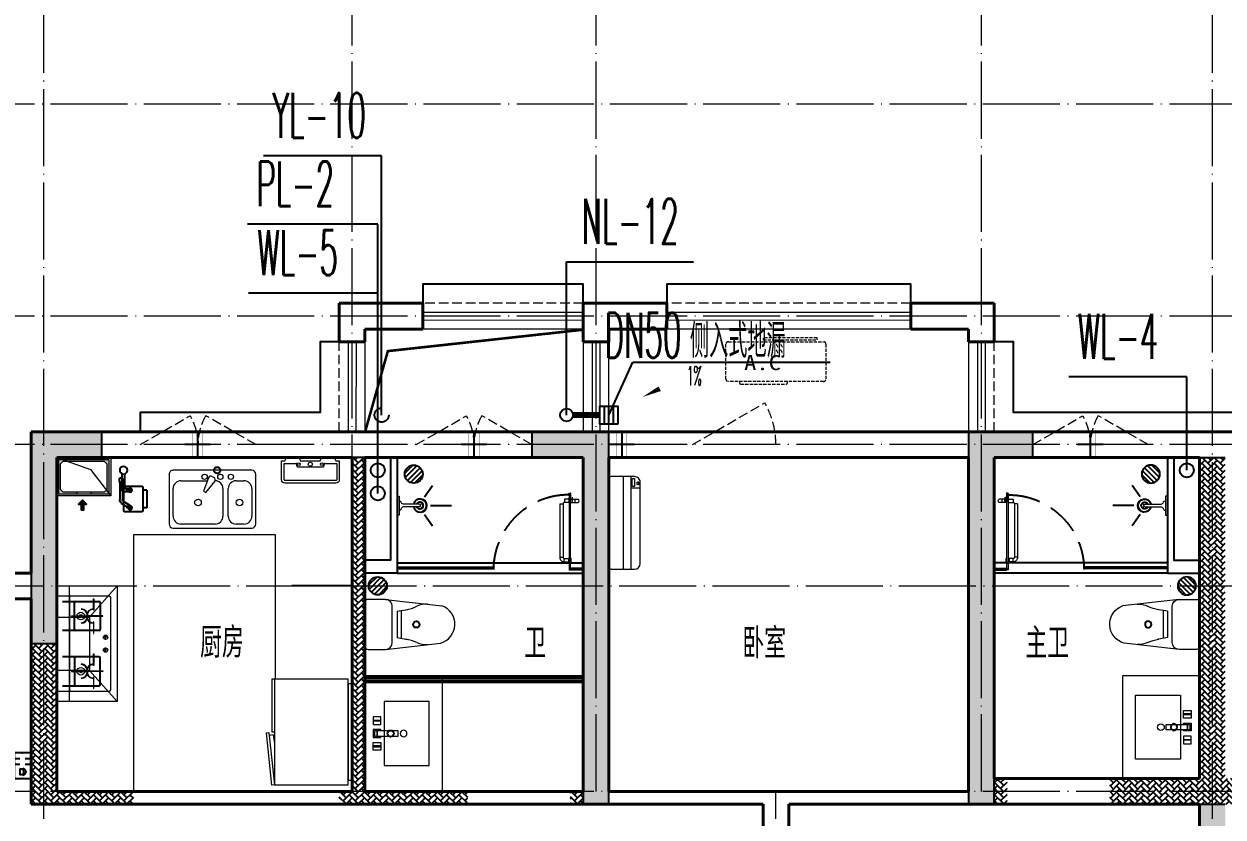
# Model space of a CAD drawing. Extents: x 27938 to 1042331, y -235042 to 1535213.
# Drawn here: x 697561 to 706899, y 525240 to 531415 of the extents above; entities that cross this region are included whole.
import ezdxf
from ezdxf.enums import TextEntityAlignment as Align

# ---------------------------------------------------------------- set-up
doc = ezdxf.new("R2010")
doc.units = 0
doc.header["$LTSCALE"] = 1000
doc.header["$MEASUREMENT"] = 0
doc.linetypes.add('DASH', pattern=[0.35, 0.25, -0.1])
doc.linetypes.add('DOTE', pattern=[2.42, 2, -0.2, 0.02, -0.2])
for name, color, linetype in [('$RECOVER_210609100354-13', 7, 'Continuous'), ('$RECOVER_210609100354-32', 7, 'Continuous'), ('3.5方案汇报，与郭总、侯月琴确定户型_t8$0$2020.03.04 -1安徽标准化洋房户型(UA）_t8_t8$0$看线', 154, 'Continuous'), ('AH-FURNITURE', 1, 'Continuous'), ('COLUMN', 9, 'Continuous'), ('CURTWALL', 4, 'Continuous'), ('DIM_凝结', 3, 'Continuous'), ('DIM_污水', 3, 'Continuous'), ('DIM_雨水', 3, 'Continuous'), ('DIM_餐饮排水', 3, 'Continuous'), ('EQUIP-安防', 3, 'Continuous'), ('EQUIP_地漏', 7, 'Continuous'), ('EQUIP_污水', 7, 'Continuous'), ('IP-bath&kitchen-JOHNSON', 4, 'Continuous'), ('P-bath&kitchen-JOHNSON', 4, 'Continuous'), ('PIPE-凝结', 150, 'N'), ('PUB_TEXT', 4, 'Continuous'), ('TWT_LEAD', 3, 'Continuous'), ('VPIPE-凝结', 150, 'Continuous'), ('VPIPE-污水', 2, 'W'), ('VPIPE-雨水', 4, 'DASH'), ('VPIPE-餐饮排水', 41, 'P'), ('保温', 6, 'Continuous'), ('建筑-排气道', 9, 'Continuous'), ('机电标识类', 1, 'Continuous'), ('看线', 251, 'Continuous')]:
    doc.layers.add(name, color=color, linetype=linetype)
for name, color, linetype, lineweight in [('DOTE', 19, 'DOTE', 9), ('LVTRY', 1, 'Continuous', 13), ('PUB_HATCH', 8, 'Continuous', 9), ('WALL', 9, 'Continuous', 40), ('WINDOW', 8, 'Continuous', 15), ('平面-排水沟', 86, 'Continuous', 15), ('平面-栏杆', 135, 'Continuous', 15), ('平面-看线', 45, 'Continuous', 15), ('平面-空调室内机', 176, 'Continuous', 9), ('平面-空调预留孔', 173, 'Continuous', 15), ('空调', 76, 'Continuous', 13), ('立面-洞口示意', 152, 'Continuous', 13)]:
    doc.layers.add(name, color=color, linetype=linetype, lineweight=lineweight)
doc.styles.add('_TCH_DIM', font='SIMPLEX.shx', dxfattribs={"width": 0.6, "oblique": 10, "bigfont": 'hztxt.shx'})
doc.styles.add('_TEL_DIM', font='SIMPLEX', dxfattribs={"width": 0.8, "height": 3.5, "bigfont": 'HZTXT'})
doc.styles.add('_TWT_SERIAL', font='simplex.shx', dxfattribs={"width": 0.6, "oblique": 10, "height": 3, "bigfont": 'aadri.shx'})
doc.styles.add('DIM_FONT', font='SIMPLEX.shx', dxfattribs={"width": 0.56})
doc.styles.get("Standard").update_dxf_attribs({"font": 'gbenor.shx', "bigfont": 'gbcbig.shx'})
doc.styles.add('黑体', font='simhei.ttf')
doc.linetypes.add('N', pattern='A,3,-0.2,["N",Standard,S=0.25,R=0,X=-0.1,Y=-0.115],-0.2', length=3.4)
doc.linetypes.add('P', pattern='A,3,-0.2,["P",Standard,S=0.25,R=0,X=-0.1,Y=-0.115],-0.2', length=3.4)
doc.linetypes.add('W', pattern='A,3,-0.2,["W",Standard,S=0.25,R=0,X=-0.1,Y=-0.115],-0.2', length=3.4)
pattern_1 = [(45, (0, 0), (0, 47.4157523), [100.584, -33.528]), (135, (23.708, 23.708), (3e-15, 47.4157523), [100.584, -33.528])]

# ---------------------------------------------------------------- blocks, each defined once
blk = doc.blocks.new('GFDGDGRDGRDG')
at = {"layer": 'DOTE', "linetype": 'DOTE', "ltscale": 0.3}
for p, q in [((590893.7, 360558.3), (590893.7, 376108.3)), ((593293.7, 368758.3), (593293.7, 376108.3)), ((595193.7, 368758.3), (595193.7, 376108.3)), ((598193.7, 368758.3), (598193.7, 376108.3)), ((599993.7, 360558.3), (599993.7, 376108.3)), ((626393.7, 374108.3), (573593.7, 374108.3)), ((626393.7, 372458.3), (573593.7, 372458.3)), ((626393.7, 371458.3), (573593.7, 371458.3)), ((573593.7, 370358.3), (626393.7, 370358.3)), ((626393.7, 368758.3), (573593.7, 368758.3)), ((596593.7, 360558.3), (596593.7, 368758.3))]:
    blk.add_line(p, q, dxfattribs=at)
blk = doc.blocks.new('HFHFHFHFTF')
at = {"layer": 'PUB_HATCH'}
for points in [[(552066.6, 373623.7), (552066.6, 373823.7), (551516.6, 373823.7), (551516.6, 372173.7), (551716.6, 372173.7), (551716.6, 373623.7)], [(556016.6, 373823.7), (555416.6, 373823.7), (555416.6, 373623.7), (555816.6, 373623.7), (555816.6, 370923.7), (556016.6, 370923.7)], [(559316.6, 373623.7), (559316.6, 373823.7), (558816.6, 373823.7), (558816.6, 370923.7), (559016.6, 370923.7), (559016.6, 373623.7)]]:
    blk.add_hatch(color=256, dxfattribs=at).paths.add_polyline_path(points)
at = {"layer": 'COLUMN', "color": 8}
for p, q in [((552066.6, 373823.7), (551516.6, 373823.7)), ((551516.6, 373823.7), (551516.6, 372173.7)), ((552066.6, 373623.7), (552066.6, 373823.7)), ((556016.6, 373823.7), (555416.6, 373823.7)), ((555416.6, 373823.7), (555416.6, 373623.7)), ((556016.6, 370923.7), (556016.6, 373823.7)), ((559316.6, 373823.7), (558816.6, 373823.7)), ((558816.6, 373823.7), (558816.6, 370923.7)), ((559316.6, 373623.7), (559316.6, 373823.7)), ((551716.6, 372173.7), (551716.6, 373623.7)), ((551716.6, 373623.7), (552066.6, 373623.7)), ((555416.6, 373623.7), (555816.6, 373623.7)), ((555816.6, 373623.7), (555816.6, 370923.7)), ((559016.6, 370923.7), (559016.6, 373623.7)), ((559016.6, 373623.7), (559316.6, 373623.7)), ((551516.6, 372173.7), (551716.6, 372173.7)), ((555816.6, 370923.7), (556016.6, 370923.7)), ((558816.6, 370923.7), (559016.6, 370923.7))]:
    blk.add_line(p, q, dxfattribs=at)
blk = doc.blocks.new('A$C001338C2')
at = {"color": 0}
for p, q in [((0, 249), (0, 22)), ((845, 304), (55, 304)), ((109, 215), (109, 304)), ((900, 22), (900, 249)), ((22, 0), (878, 0))]:
    blk.add_line(p, q, dxfattribs=at)
at = {"color": 0, "lineweight": 5}
for p, q in [((900, 215), (0, 215)), ((900, 143), (0, 143))]:
    blk.add_line(p, q, dxfattribs=at)
at = {"color": 0}
for points in [[(89, 226), (22, 226, -0.414214), (17, 232), (17, 243, -0.414214), (22, 249), (89, 249, -0.414214), (95, 243), (95, 232, -0.414214)], [(73, 275), (57, 275, -0.414214), (51, 281), (51, 283, -0.414214), (57, 289), (73, 289, -0.414214), (79, 283), (79, 281, -0.414214)]]:
    blk.add_lwpolyline(points, format="xyb", close=True, dxfattribs=at)
for centre, radius, start, end in [((55, 249), 55, 90, 180), ((845, 249), 55, 360, 90), ((22, 22), 22, 180, 270), ((878, 22), 22, 270, 360)]:
    blk.add_arc(centre, radius, start, end, dxfattribs=at)
blk = doc.blocks.new('dongkong')
at = {"color": 0}
blk.add_wipeout([(-603756, 210771), (-603756, 210570.8), (-603836, 210570.8), (-603836, 210771)], dxfattribs=at)
at = {"layer": '机电标识类', "color": 0, "linetype": 'DASH', "ltscale": 400}
for p, q in [((-603796, 210771), (-603796, 210570.8)), ((-603896, 210670.7), (-603696, 210670.7))]:
    blk.add_line(p, q, dxfattribs=at)
at = {"layer": '空调', "color": 0, "linetype": 'DASH', "const_width": 2}
blk.add_lwpolyline([(-603756, 210771), (-603756, 210570.8), (-603836, 210570.8), (-603836, 210771)], close=True, dxfattribs=at)
blk = doc.blocks.new('VDVDVDCZSCCS')
at = {"layer": '保温', "linetype": 'ByBlock', "ltscale": 10}
h = blk.add_hatch(dxfattribs=at)
h.set_pattern_fill('AR-HBONE', color=251, scale=55)
h.set_pattern_definition(pattern_1)
h.paths.add_polyline_path([(554116.6, 373623.7), (554116.5, 371023.7), (554016.5, 371023.7), (554016.6, 373623.7)])
h = blk.add_hatch(dxfattribs=at)
h.set_pattern_fill('AR-HBONE', color=251, scale=55)
h.set_pattern_definition(pattern_1)
h.paths.add_polyline_path([(551716.6, 372173.7), (551716.5, 370923.7), (551516.5, 370923.7), (551516.6, 372173.7)])
h = blk.add_hatch(dxfattribs=at)
h.set_pattern_fill('AR-HBONE', color=251, scale=55)
h.set_pattern_definition(pattern_1)
h.paths.add_polyline_path([(559016.5, 370923.7), (559016.5, 371123.7), (559116.5, 371123.7), (559116.5, 370923.7)])
h = blk.add_hatch(dxfattribs=at)
h.set_pattern_fill('AR-HBONE', color=251, scale=55)
h.set_pattern_definition(pattern_1)
h.paths.add_polyline_path([(551716.5, 370923.7), (551716.5, 371023.7), (552316.5, 371023.7), (552316.5, 370923.7)])
h = blk.add_hatch(dxfattribs=at)
h.set_pattern_fill('AR-HBONE', color=251, scale=55)
h.set_pattern_definition(pattern_1)
edge = h.paths.add_edge_path()
edge.add_line((553916.6, 370923.7), (553916.6, 371023.7))
edge.add_line((553917.7, 371023.7), (554916.5, 371023.7))
edge.add_line((554916.5, 371023.7), (554916.5, 370923.7))
edge.add_line((554916.5, 370923.7), (553916.6, 370923.7))
h = blk.add_hatch(dxfattribs=at)
h.set_pattern_fill('AR-HBONE', color=251, scale=55)
h.set_pattern_definition(pattern_1)
h.paths.add_polyline_path([(555716.5, 370923.7), (555716.5, 371023.7), (555816.5, 371023.7), (555816.5, 370923.7)])
at = {"layer": '保温', "color": 251, "linetype": 'ByBlock', "ltscale": 10}
blk.add_line((554116.6, 373623.7), (554016.6, 373623.7), dxfattribs=at)
blk = doc.blocks.new('A$C60D053AF')
at = {"layer": 'AH-FURNITURE', "color": 0}
for p, q in [((232.5, -90), (128.3, -90)), ((192.5, -71), (327.6, -71)), ((192.5, -91), (327.6, -91)), ((355.9, -82.7), (384.2, -129)), ((232.5, -110), (128.3, -110)), ((245, -129.5), (245, -122.5)), ((265, -129.5), (265, -122.5)), ((341.7, -96.9), (370, -143.2)), ((255, -281), (255, -251)), ((393, -281), (393, -251)), ((255, -281), (393, -281))]:
    blk.add_line(p, q, dxfattribs=at)
for points in [[(170, -68, 1), (170, -94), (192.5, -94), (192.5, -68)], [(268, -122.5), (268, -107, 0.414214), (248, -87), (232.5, -87), (232.5, -113), (242, -113), (242, -122.5)], [(234, -251), (414, -251, 0.414214), (424, -241), (424, -111, 0.414214), (414, -101), (234, -101, 0.414214), (224, -111), (224, -241, 0.414214)], [(242, -152, 1), (268, -152), (268, -129.5), (242, -129.5)], [(383.8, -161.2, 1), (402.2, -142.8), (386.3, -126.9), (367.9, -145.3)]]:
    blk.add_lwpolyline(points, format="xyb", close=True, dxfattribs=at)
for centre, radius in [((100, -100), 30), ((255, -152), 15), ((255, -152), 10), ((393, -152), 15), ((393, -152), 10)]:
    blk.add_circle(centre, radius, dxfattribs=at)
for radius in [40, 20]:
    blk.add_arc((327.6, -111), radius, 45, 90, dxfattribs=at)
blk = doc.blocks.new('*U40')
h = blk.add_hatch(color=0)
h.set_gradient(color1=(0, 0, 255), rotation=180, tint=1)
h.paths.add_polyline_path([(0, 0), (-6.35, -6.35), (-6.35, -2.159), (-15, -2.159), (-15, 2.159), (-6.35, 2.159), (-6.35, 6.35)])
at = {"color": 0, "linetype": 'Continuous'}
blk.add_lwpolyline([(0, 0), (-6.35, -6.35), (-6.35, -2.159), (-15, -2.159), (-15, 2.159), (-6.35, 2.159), (-6.35, 6.35)], close=True, dxfattribs=at)
blk = doc.blocks.new('sgrsefv')
at = {"layer": 'PUB_HATCH'}
blk.add_hatch(color=0, dxfattribs=at).paths.add_polyline_path([(1112933.3, 840916.3), (1112933.3, 840646.3), (1113073.3, 840646.3), (1113073.3, 840661.3), (1112968.3, 840661.3), (1112948.3, 840681.3), (1112948.3, 840881.3), (1112968.3, 840901.3), (1113288.3, 840901.3), (1113308.3, 840881.3), (1113308.3, 840681.3), (1113288.3, 840661.3), (1113183.3, 840661.3), (1113183.3, 840646.3), (1113323.3, 840646.3), (1113323.3, 840916.3)])
at = {"layer": 'LVTRY', "color": 0}
for p, q in [((1113073.3, 840661.3), (1113073.3, 840646.3)), ((1113183.3, 840661.3), (1113183.3, 840646.3))]:
    blk.add_line(p, q, dxfattribs=at)
for points in [[(1112918.3, 840931.3), (1113338.3, 840931.3), (1113338.3, 840631.3), (1112918.3, 840631.3)], [(1112933.3, 840916.3), (1113323.3, 840916.3), (1113323.3, 840646.3), (1112933.3, 840646.3)], [(1113288.3, 840661.3), (1112968.3, 840661.3), (1112948.3, 840681.3), (1112948.3, 840881.3), (1112968.3, 840901.3), (1113288.3, 840901.3), (1113308.3, 840881.3), (1113308.3, 840681.3), (1113288.3, 840661.3)]]:
    blk.add_lwpolyline(points, close=True, dxfattribs=at)
at = {"layer": '立面-洞口示意', "color": 0}
blk.add_lwpolyline([(1112918.3, 840931.3), (1113181.8, 840837.4), (1113338.3, 840631.3)], dxfattribs=at)
at = {"layer": '建筑-排气道', "color": 8, "xscale": -5, "yscale": 5, "zscale": 5, "rotation": 270}
blk.add_blockref('*U40', (1113118.4, 840599), dxfattribs=at)
blk = doc.blocks.new('rtyg7uyhg')
at = {"layer": 'LVTRY', "color": 0}
for p, q in [((194234.6, 45488.8), (193621, 45488.8)), ((193590.3, 45458.1), (193590.3, 45069.5)), ((193682.3, 45407), (193887.8, 45407)), ((193896.4, 45429.9), (193857.6, 45326.3)), ((193875.3, 45316), (193945.6, 45401.5)), ((193925.8, 45440.4), (193940.1, 45432.2)), ((194111.9, 45407), (194173.3, 45407)), ((194265.3, 45069.5), (194265.3, 45458.1)), ((193621, 45130.8), (193621, 45345.6)), ((193857.6, 45326.3), (193875.3, 45316)), ((194009.6, 45345.6), (194009.6, 45130.8)), ((194050.5, 45130.8), (194050.5, 45345.6)), ((194234.6, 45345.6), (194234.6, 45130.8)), ((193621, 45038.8), (194234.6, 45038.8)), ((193948.3, 45069.5), (193682.3, 45069.5)), ((194173.3, 45069.5), (194111.9, 45069.5))]:
    blk.add_line(p, q, dxfattribs=at)
for centre, radius in [((193866.4, 45437.7), 20.5), ((193989.2, 45437.7), 20.5), ((194071, 45437.7), 20.5), ((193815.3, 45238.2), 25.6), ((194137.5, 45238.2), 25.6)]:
    blk.add_circle(centre, radius, dxfattribs=at)
for centre, radius, start, end in [((193621, 45458.1), 30.7, 89.99999, 179.99999), ((194234.6, 45458.1), 30.7, 359.99999, 89.99999), ((193682.3, 45345.6), 61.4, 89.99999, 179.99999), ((193915.6, 45422.7), 20.5, 59.99999, 159.46231), ((193929.8, 45414.5), 20.5, 320.53767, 59.99999), ((193948.3, 45345.6), 61.4, 359.99999, 89.99999), ((194111.9, 45345.6), 61.4, 89.99999, 179.99999), ((194173.3, 45345.6), 61.4, 359.99999, 89.99999), ((193682.3, 45130.8), 61.4, 179.99999, 269.99999), ((193948.3, 45130.8), 61.4, 269.99999, 359.99999), ((194111.9, 45130.8), 61.4, 179.99999, 269.99999), ((194173.3, 45130.8), 61.4, 269.99999, 359.99999), ((193621, 45069.5), 30.7, 179.99999, 269.99999), ((194234.6, 45069.5), 30.7, 269.99999, 359.99999)]:
    blk.add_arc(centre, radius, start, end, dxfattribs=at)
at = {"layer": 'LVTRY', "color": 0, "style": 'DIM_FONT', "width": 0.8, "flags": 9}
for tag in ['YSIZE', 'XSIZE']:
    blk.add_attdef(tag, (193927.8, 45487.8), '', height=0.5, rotation=89.99999, dxfattribs=at)
blk = doc.blocks.new('A-Kitchen-7')
at = {"layer": 'LVTRY', "color": 0}
for p, q in [((-519, 780), (-7, 834)), ((-7, 834), (-4, 811)), ((-515, 756), (-519, 780)), ((-4, 811), (-515, 756)), ((515, 756), (-515, 756)), ((-515, 756), (-515, 40)), ((-486, 761), (-485, 756)), ((-29, 767), (-112, 756)), ((-29, 767), (-35, 806)), ((515, 780), (0, 780)), ((0, 756), (0, 780)), ((515, 756), (515, 780)), ((515, 40), (515, 756)), ((-515, 40), (515, 40))]:
    blk.add_line(p, q, dxfattribs=at)
blk.add_lwpolyline([(-469, 40), (-469, 0), (469, 0), (469, 40)], close=True, dxfattribs=at)
blk = doc.blocks.new('FRSDFDGDGDRGDR')
at = {"layer": '平面-空调预留孔', "color": 0}
for p, q in [((699612.3, 775044), (699612.3, 775441.2)), ((699618.9, 775447.8), (699746.3, 775447.8)), ((699746.3, 775447.8), (699746.3, 775355.4)), ((699719.9, 775342.2), (699719.9, 775143)), ((699726.5, 775348.8), (699739.7, 775348.8)), ((699726.5, 775136.4), (699739.7, 775136.4)), ((699746.3, 775129.8), (699746.3, 775037.4)), ((699746.3, 775037.4), (699618.9, 775037.4))]:
    blk.add_line(p, q, dxfattribs=at)
blk.add_lwpolyline([(699766.1, 775166.7), (699792.5, 775153.5), (699792.5, 775057.2), (699766.1, 775044), (699766.1, 775017.6), (699618.9, 775017.6, -0.414214), (699592.5, 775044), (699592.5, 775441.2, -0.414214), (699618.9, 775467.6), (699766.1, 775467.6), (699766.1, 775441.2), (699792.5, 775428), (699792.5, 775331.6), (699766.1, 775318.4)], format="xyb", close=True, dxfattribs=at)
for centre, radius in [((699739.7, 775331.6), 10.6), ((699739.7, 775243.2), 15.8), ((699739.7, 775153.5), 10.6)]:
    blk.add_circle(centre, radius, dxfattribs=at)
for centre, start, end in [((699618.9, 775441.2), 90, 180), ((699726.5, 775342.2), 90, 180), ((699739.7, 775355.4), 270, 360), ((699726.5, 775143), 180, 270), ((699739.7, 775129.8), 0, 90), ((699618.9, 775044), 180, 270)]:
    blk.add_arc(centre, 6.6, start, end, dxfattribs=at)
blk = doc.blocks.new('vcxvcdfvdxv')
at = {"layer": 'LVTRY', "color": 0}
for p, q in [((582293.7, 370358.3), (582763.9, 370358.3)), ((582393.7, 369458.3), (582393.7, 370358.3)), ((582547.9, 370115.4), (582763.9, 370358.3)), ((582763.9, 370358.3), (582763.9, 369458.3)), ((582703.7, 370278.3), (582303.7, 370278.3)), ((582338.7, 370238.3), (582623.7, 370238.3)), ((582338.7, 370233.3), (582623.7, 370233.3)), ((582393.7, 370268.3), (582393.7, 369548.3)), ((582428.7, 370018.3), (582428.7, 370228.3)), ((582433.7, 370018.3), (582433.7, 370228.3)), ((582578.9, 370168.3), (582578.9, 370258.3)), ((582578.9, 370258.3), (582583.4, 370258.3)), ((582583.4, 370258.3), (582583.4, 370168.3)), ((582628.7, 370228.3), (582628.7, 370018.3)), ((582633.7, 370228.3), (582633.7, 370018.3)), ((582713.7, 369548.3), (582713.7, 370268.3)), ((582583.4, 370168.3), (582578.9, 370168.3)), ((582293.7, 370115.4), (582547.9, 370115.4)), ((582393.7, 369700.3), (582393.7, 370115.4)), ((582408.7, 370125.6), (582536.2, 370125.6)), ((582408.7, 370121.1), (582408.7, 370125.6)), ((582536.2, 370121.1), (582408.7, 370121.1)), ((582653.7, 370125.6), (582526.2, 370125.6)), ((582526.2, 370125.6), (582526.2, 370121.1)), ((582526.2, 370121.1), (582653.7, 370121.1)), ((582536.2, 370125.6), (582536.2, 370121.1)), ((582547.9, 370115.4), (582547.9, 369700.3)), ((582583.4, 370078.3), (582578.9, 370078.3)), ((582578.9, 370078.3), (582578.9, 369988.3)), ((582583.4, 369988.3), (582583.4, 370078.3)), ((582653.7, 370121.1), (582653.7, 370125.6)), ((582623.7, 370013.3), (582338.7, 370013.3)), ((582623.7, 370008.3), (582338.7, 370008.3)), ((582578.9, 369988.3), (582583.4, 369988.3)), ((582693.1, 369958.3), (582654.3, 369958.3)), ((582673.7, 369938.9), (582673.7, 369977.7)), ((582693.1, 369858.3), (582654.3, 369858.3)), ((582673.7, 369838.9), (582673.7, 369877.7)), ((582623.7, 369808.3), (582338.7, 369808.3)), ((582623.7, 369803.3), (582338.7, 369803.3)), ((582428.7, 369798.3), (582428.7, 369588.3)), ((582433.7, 369798.3), (582433.7, 369588.3)), ((582578.9, 369738.3), (582578.9, 369828.3)), ((582578.9, 369828.3), (582583.4, 369828.3)), ((582583.4, 369828.3), (582583.4, 369738.3)), ((582628.7, 369588.3), (582628.7, 369798.3)), ((582633.7, 369588.3), (582633.7, 369798.3)), ((582547.9, 369700.3), (582293.7, 369700.3)), ((582536.2, 369695.6), (582408.7, 369695.6)), ((582408.7, 369695.6), (582408.7, 369691.1)), ((582408.7, 369691.1), (582536.2, 369691.1)), ((582526.2, 369691.1), (582526.2, 369695.6)), ((582526.2, 369695.6), (582653.7, 369695.6)), ((582653.7, 369691.1), (582526.2, 369691.1)), ((582536.2, 369691.1), (582536.2, 369695.6)), ((582763.9, 369458.3), (582547.9, 369700.3)), ((582583.4, 369738.3), (582578.9, 369738.3)), ((582653.7, 369695.6), (582653.7, 369691.1)), ((582338.7, 369583.3), (582623.7, 369583.3)), ((582338.7, 369578.3), (582623.7, 369578.3)), ((582583.4, 369648.3), (582578.9, 369648.3)), ((582578.9, 369648.3), (582578.9, 369558.3)), ((582583.4, 369558.3), (582583.4, 369648.3)), ((582303.7, 369538.3), (582703.7, 369538.3)), ((582578.9, 369558.3), (582583.4, 369558.3)), ((582763.9, 369458.3), (582293.7, 369458.3))]:
    blk.add_line(p, q, dxfattribs=at)
blk.add_lwpolyline([(582893.7, 368758.3), (582893.7, 370758.3), (583993.7, 370758.3), (583993.7, 369632.3)], dxfattribs=at)
for centre, radius in [((582481.2, 370123.3), 29.7), ((582481.2, 370123.3), 11.7), ((582673.7, 369958.3), 17), ((582673.7, 369858.3), 17), ((582481.2, 369693.3), 29.7), ((582481.2, 369693.3), 11.7)]:
    blk.add_circle(centre, radius, dxfattribs=at)
for centre, radius, start, end in [((582403.7, 370268.3), 10, 90, 180), ((582438.7, 370228.3), 10, 90, 180), ((582438.7, 370228.3), 5, 90, 180), ((582623.7, 370228.3), 10, 0, 90), ((582623.7, 370228.3), 5, 0, 90), ((582703.7, 370268.3), 10, 0, 90), ((582481.2, 370123.3), 56.7, 2.27424, 87.72576), ((582481.2, 370123.3), 52.2, 2.47041, 87.52959), ((582581.2, 370123.3), 56.7, 92.27424, 177.72576), ((582581.2, 370123.3), 52.2, 92.47041, 177.52959), ((582481.2, 370123.3), 56.7, 272.27424, 357.72576), ((582481.2, 370123.3), 52.2, 272.47041, 357.52959), ((582581.2, 370123.3), 56.7, 182.27424, 267.72576), ((582581.2, 370123.3), 52.2, 182.47041, 267.52959), ((582438.7, 370018.3), 10, 180, 270), ((582438.7, 370018.3), 5, 180, 270), ((582623.7, 370018.3), 5, 270, 0), ((582623.7, 370018.3), 10, 270, 0), ((582438.7, 369798.3), 10, 90, 180), ((582438.7, 369798.3), 5, 90, 180), ((582623.7, 369798.3), 10, 0, 90), ((582623.7, 369798.3), 5, 0, 90), ((582481.2, 369693.3), 56.7, 2.27424, 87.72576), ((582481.2, 369693.3), 52.2, 2.47041, 87.52959), ((582481.2, 369693.3), 56.7, 272.27424, 357.72576), ((582481.2, 369693.3), 52.2, 272.47041, 357.52959), ((582581.2, 369693.3), 56.7, 92.27424, 177.72576), ((582581.2, 369693.3), 56.7, 182.27424, 267.72576), ((582581.2, 369693.3), 52.2, 92.47041, 177.52959), ((582581.2, 369693.3), 52.2, 182.47041, 267.52959), ((582438.7, 369588.3), 10, 180, 270), ((582438.7, 369588.3), 5, 180, 270), ((582623.7, 369588.3), 5, 270, 0), ((582623.7, 369588.3), 10, 270, 0), ((582403.7, 369548.3), 10, 180, 270), ((582703.7, 369548.3), 10, 270, 0)]:
    blk.add_arc(centre, radius, start, end, dxfattribs=at)
at = {"color": 8}
for name, p in [('sgrsefv', (-530624.6, -469573)), ('rtyg7uyhg', (389578.4, 325769.5))]:
    blk.add_blockref(name, p, dxfattribs=at)
at = {"color": 8, "rotation": 90}
blk.add_blockref('FRSDFDGDGDRGDR', (1359511.2, -328434.2), dxfattribs=at)
at = {"color": 8, "xscale": -1, "rotation": 90}
blk.add_blockref('A$C60D053AF', (582713.7, 371358.3), dxfattribs=at)
at = {"layer": 'LVTRY', "color": 8, "extrusion": (0, 0, -1), "xscale": -0.7999999999883585, "yscale": 0.7999999999883585, "zscale": -0.7999999999883585, "rotation": 270}
blk.add_blockref('A-Kitchen-7', (-584593.7, 369220.3), dxfattribs=at)
blk = doc.blocks.new('A$C04040EB5')
at = {"layer": '保温', "linetype": 'ByBlock', "ltscale": 10}
h = blk.add_hatch(dxfattribs=at)
h.set_pattern_fill('AR-HBONE', color=251, scale=55)
h.set_pattern_definition([(45, (-445516.58, -596848.81), (0, 47.4157523), [100.584, -33.528]), (135, (-445492.87, -596825.102), (3e-15, 47.4157523), [100.584, -33.528])])
edge = h.paths.add_edge_path()
edge.add_line((200, 5000), (200, 7500))
edge.add_line((200, 7500), (0, 7500))
edge.add_line((0, 7500), (0, 5000))
edge.add_line((0, 5000), (200, 5000))
h = blk.add_hatch(dxfattribs=at)
h.set_pattern_fill('AR-HBONE', color=251, scale=55)
h.set_pattern_definition([(45, (-445516.58, -596848.81), (0, 47.4157523), [100.584, -33.528]), (135, (-445492.87, -596825.102), (3e-15, 47.4157523), [100.584, -33.528])])
edge = h.paths.add_edge_path()
edge.add_line((900, 4800), (900, 5000))
edge.add_line((900, 5000), (-700, 5000))
edge.add_line((-700, 5000), (-700, 4800))
edge.add_line((-700, 4800), (900, 4800))
at = {"layer": '保温', "linetype": 'Continuous', "ltscale": 10}
h = blk.add_hatch(dxfattribs=at)
h.set_pattern_fill('HEX', color=251, scale=10, angle=90, style=0)
h.set_pattern_definition([(90, (-503782.47, -516048.461), (-16.49778, 1e-15), [9.525, -19.05]), (210, (-503782.47, -516048.461), (8.24889, -14.2874966), [9.525, -19.05]), (150, (-503782.47, -516038.936), (-8.24889, -14.2874966), [9.525, -19.05])])
edge = h.paths.add_edge_path()
edge.add_line((200, 4800), (0, 4800))
edge.add_line((0, 4800), (0.1, 0))
edge.add_line((0.1, 0), (200.1, 0))
edge.add_line((200.1, 0), (200, 4800))
at = {"layer": '保温', "color": 251, "linetype": 'ByBlock', "ltscale": 10}
for p, q in [((0, 7500), (200, 7500)), ((0, 4800), (200, 4800)), ((0, 0), (200, 0))]:
    blk.add_line(p, q, dxfattribs=at)
blk = doc.blocks.new('$equip$00002628')
at = {"color": 0, "linetype": 'Continuous'}
for p, q in [((-0.625, 0.415), (0.625, 0.415)), ((-0.625, -0.415), (-0.625, 0.415)), ((-0.472, 0.01), (-0.409, 0.01)), ((-0.446, -0.138), (-0.395, 0.058)), ((-0.395, 0.058), (-0.395, 0.058)), ((-0.395, 0.058), (-0.206, 0.058)), ((-0.206, 0.058), (-0.155, -0.138)), ((-0.191, 0.01), (-0.129, 0.01)), ((0.071, 0.129), (0.071, 0.415)), ((0.35, 0.129), (0.35, 0.415)), ((0.625, 0.415), (0.625, -0.415)), ((0.625, -0.415), (-0.625, -0.415)), ((-0.155, -0.138), (-0.446, -0.138)), ((0.071, -0.415), (0.071, -0.129)), ((0.35, -0.415), (0.35, -0.129))]:
    blk.add_line(p, q, dxfattribs=at)
at = {"color": 0, "const_width": 0.05}
blk.add_lwpolyline([(-0.625, 0.415), (0.625, 0.415), (0.625, -0.415), (-0.625, -0.415), (-0.625, 0.415), (0.625, 0.415)], dxfattribs=at)
at = {"color": 0, "linetype": 'Continuous'}
blk.add_arc((-0.3, -0.011), 0.173, 6.98974, 173.01026, dxfattribs=at)
at = {"color": 0}
for p in [(-0.625, 0), (0, 0.415), (0, -0.415), (0.625, 0)]:
    blk.add_point(p, dxfattribs=at)
at = {"color": 0, "style": '_TEL_DIM', "flags": 1}
blk.add_attdef('A', text='', height=0.000025, dxfattribs=at).set_placement((0, 0), align=Align.MIDDLE_CENTER)
blk = doc.blocks.new('HGFHGGGDFGRD')
at = {"layer": 'EQUIP-安防', "color": 8, "xscale": -160, "yscale": 160, "zscale": 160, "rotation": 270}
blk.add_blockref('$equip$00002628', (697550.2, 371223.7), dxfattribs=at)
blk = doc.blocks.new('gsergvr')
at = {"layer": '平面-空调预留孔', "color": 0, "linetype": 'DASH', "ltscale": 0.1}
for p, q in [((34075.4, 17176.2), (34075.4, 17166.2)), ((34085.4, 17156.2), (34438.2, 17156.2)), ((34448.2, 17166.2), (34448.2, 17176.2))]:
    blk.add_line(p, q, dxfattribs=at)
blk.add_lwpolyline([(34728.6, 17176.2), (33988.6, 17176.2, -0.414214), (33968.6, 17196.2), (33968.6, 17466.2, -0.414214), (33988.6, 17486.2), (34728.6, 17486.2, -0.414214), (34748.6, 17466.2), (34748.6, 17196.2, -0.414214)], format="xyb", close=True, dxfattribs=at)
blk.add_lwpolyline([(34679.3, 17515.3), (34259.5, 17515.3), (34259.5, 17500.2), (34679.3, 17500.2)], close=True, dxfattribs=at)
for centre, start, end in [((34085.4, 17166.2), 180, 270), ((34438.2, 17166.2), 270, 0)]:
    blk.add_arc(centre, 10, start, end, dxfattribs=at)
at = {"layer": '平面-空调预留孔', "color": 0, "linetype": 'DASH', "ltscale": 0.1, "style": '黑体', "width": 1.2}
blk.add_text('A.C', height=117.05, dxfattribs=at).set_placement((34110.9, 17264.8))
blk = doc.blocks.new('rtyryrtyeeretee')
at = {"layer": '平面-空调预留孔', "color": 8}
blk.add_blockref('gsergvr', (635673.5, 326705.8), dxfattribs=at)
blk = doc.blocks.new('rrrrrrrrrrrra')
at = {"color": 0}
for p, q in [((252.6, 483.7), (-87.4, 483.7)), ((-112.4, 458.7), (-112.4, 324.3)), ((277.6, 324.3), (277.6, 458.7)), ((-112.4, 324.3), (-63.7, -103.4)), ((277.6, 324.3), (227.5, -115.6)), ((-59.1, 271.1), (224.3, 271.1)), ((-20.6, 232.4), (-34.2, 153.6)), ((191.3, 200.5), (-26.1, 200.5)), ((185.8, 232.4), (-20.6, 232.4)), ((185.8, 232.4), (199.4, 153.6))]:
    blk.add_line(p, q, dxfattribs=at)
for centre, radius, start, end in [((-87.4, 458.7), 25, 90, 180), ((252.6, 458.7), 25, 0, 90), ((-59.1, 324.3), 53.3, 180, 270), ((224.3, 324.3), 53.3, 270, 0), ((-322.6, 209.8), 293.8, 333.53685, 351.48282), ((487.8, 209.8), 293.8, 188.51718, 206.46315), ((149, -3.2), 224.1, 158.52022, 180), ((16.2, -3.2), 224.1, 0, 21.47978), ((83.8, -63.6), 152.8, 195.07732, 340.11812)]:
    blk.add_arc(centre, radius, start, end, dxfattribs=at)
blk = doc.blocks.new('A$C1E0F638F')
at = {"color": 0}
for points in [[(499.7, 435.1), (499.7, 85.1), (0, 85.1), (0, 435.1)], [(269.9, 30), (229.9, 30), (229.9, 195), (269.9, 195)], [(119.9, 0), (179.9, 0), (179.9, 60), (119.9, 60)], [(146.9, 55), (152.9, 55), (152.9, 5), (146.9, 5)], [(229.9, 30), (269.9, 30), (269.9, 10), (229.9, 10)], [(379.9, 0), (319.9, 0), (319.9, 60), (379.9, 60)], [(352.9, 55), (346.9, 55), (346.9, 5), (352.9, 5)]]:
    blk.add_lwpolyline(points, close=True, dxfattribs=at)
blk.add_lwpolyline([(269.9, 60), (279.9, 60), (279.9, 0), (219.9, 0), (219.9, 60), (229.9, 60)], dxfattribs=at)
blk.add_circle((249.9, 236.3), 26, dxfattribs=at)
blk = doc.blocks.new('135')
blk.add_hatch(color=0).paths.add_polyline_path([(4.8, 1.8), (3.6, -1), (-4.7, 2.5), (-3.5, 5.3)])
at = {"color": 0}
for p, q in [((-6.3, 2.6), (5.4, -2.3)), ((-5.7, 2.9), (-5.2, 2.7)), ((-5.6, 18.9), (-3.4, 19.4)), ((-3.4, 19.4), (-5.5, 19.4)), ((5.2, 10.9), (-5.3, 10.9)), ((5.2, 9.7), (-5.2, 9.7)), ((-5.2, 2.7), (-3.8, 5.9)), ((-5, 10.9), (-5, 30.5)), ((-3.8, 5.9), (5.4, 2.1)), ((0, 0), (0, 39.1)), ((5.6, 18.9), (3.4, 19.3)), ((3.4, 19.3), (5.6, 19.3)), ((4.1, -1.2), (5.4, 2.1)), ((5, 10.9), (5, 32.3)), ((4.1, -1.2), (5.7, -1.8))]:
    blk.add_line(p, q, dxfattribs=at)
for centre, radius, start, end in [((6.2, 15.8), 13.5, 151.01474, 204.84033), ((13.5, 4.2), 20.5, 163.09243, 182.0012), ((-6, 3.6), 1, 184.22753, 248.46611), ((8.6, 15.5), 14.6, 166.278, 198.09535), ((13.5, 4.2), 19.5, 163.74431, 182.52687), ((-5.5, 3.3), 0.5, 181.9385, 247.25971), ((-5.2, 22.1), 0.5, 335.76434, 151.01474), ((3.8, 18.1), 9.42, 155.76434, 171.97728), ((5.2, 22.3), 0.5, 29.84246, 204.57404), ((-5.9, 17.2), 11.7, 10.47502, 24.57404), ((29.1, 6.7), 24, 172.94395, 199.23182), ((-6.3, 15.4), 12.4, 338.64492, 16.0476), ((-6, 15.8), 13.4, 334.91114, 29.84246), ((26.4, 6.3), 20.6, 169.14538, 199.95258), ((5.9, -1.2), 1.17, 247.45971, 19.95258), ((5.9, -1.4), 0.5, 247.45971, 19.23182)]:
    blk.add_arc(centre, radius, start, end, dxfattribs=at)
blk.add_open_spline([(-5, 30.5), (-4.1, 31.3), (-2.3, 33), (0.9, 29.2), (3.5, 31.1), (5, 32.3)], degree=3, knots=[0, 0, 0, 0, 3.066329, 6.218313, 11.124135, 11.124135, 11.124135, 11.124135], dxfattribs=at)
blk = doc.blocks.new('SDFAWERAWER')
at = {"layer": 'LVTRY', "color": 0}
for p, q in [((593941.2, -1242210.1), (593783.7, -1242594.8)), ((593964.6, -1242219.7), (593807.2, -1242604.4)), ((593941.2, -1242210.1), (593964.6, -1242219.7)), ((593987.8, -1242190.5), (593978.2, -1242214)), ((594007.5, -1242226), (593978.2, -1242214)), ((594017.1, -1242202.5), (593987.8, -1242190.5)), ((594015.8, -1242220.4), (594027.2, -1242192.7)), ((594015.8, -1242220.4), (594021.7, -1242222.8)), ((594025.7, -1242203.9), (594018.5, -1242221.5)), ((594018.5, -1242221.5), (594021.5, -1242220.3)), ((594025.4, -1242210.8), (594021.5, -1242220.3)), ((594022.6, -1242220.7), (594021.7, -1242222.8)), ((594021.7, -1242222.8), (594023.9, -1242221.9)), ((594022.6, -1242211.4), (594029.8, -1242193.8)), ((594024.2, -1242221.4), (594023.9, -1242221.9)), ((594025.4, -1242210.8), (594031.1, -1242196.8)), ((594027.2, -1242192.7), (594033, -1242195.1)), ((594027.7, -1242234.3), (594078.4, -1242255)), ((594029.8, -1242193.8), (594031.1, -1242196.8)), ((594032.2, -1242197.2), (594033, -1242195.1)), ((594033, -1242195.1), (594034, -1242197.4)), ((594033.8, -1242197.9), (594034, -1242197.4)), ((594047.3, -1242200.9), (594035.9, -1242228.7)), ((594035.9, -1242228.7), (594038.6, -1242229.7)), ((594037.3, -1242210.8), (594088, -1242231.6)), ((594038.6, -1242229.7), (594045.2, -1242213.6)), ((594038.6, -1242229.7), (594041.6, -1242228.5)), ((594041.6, -1242228.5), (594051.2, -1242205)), ((594049.9, -1242202), (594043.3, -1242218.2)), ((594047.3, -1242200.9), (594049.9, -1242202)), ((594049.9, -1242202), (594051.2, -1242205)), ((594057.1, -1242246.3), (594066.7, -1242222.8)), ((593783.7, -1242594.8), (593807.2, -1242604.4)), ((593803.2, -1242641.3), (593812.8, -1242617.9)), ((593803.2, -1242641.3), (593832.6, -1242653.3)), ((593812.8, -1242617.9), (593842.2, -1242629.9)), ((593842.2, -1242629.9), (593832.6, -1242653.3)), ((593833.8, -1242656.3), (593832.6, -1242653.3)), ((593845.2, -1242628.6), (593833.8, -1242656.3)), ((593836.5, -1242657.4), (593833.8, -1242656.3)), ((593847.8, -1242629.7), (593836.5, -1242657.4)), ((593845.2, -1242628.6), (593842.2, -1242629.9)), ((593847.8, -1242629.7), (593845.2, -1242628.6)), ((593847.1, -1242661.8), (593858.5, -1242634.1)), ((593847.1, -1242661.8), (593849.8, -1242662.9)), ((593849.8, -1242662.9), (593861.2, -1242635.2)), ((593852.1, -1242661.9), (593862.1, -1242637.4)), ((593858.5, -1242634.1), (593861.2, -1242635.2)), ((593861.2, -1242635.2), (593862.1, -1242637.4))]:
    blk.add_line(p, q, dxfattribs=at)
blk.add_lwpolyline([(593823.5, -1242717), (594045.8, -1242173.9), (594036.5, -1242170.2), (593814.2, -1242713.2)], close=True, dxfattribs=at)
blk.add_arc((594075.3, -1242240), 15.3, 281.79322, 33.70188, dxfattribs=at)
for centre, major_axis, start_param, end_param in [((593974.2, -1242223.6), (3.93, 9.6), 0, 1.570796), ((593816.8, -1242608.3), (13.5, 33.1), 1.570796, 3.141593), ((593816.8, -1242608.3), (3.93, 9.6), 1.570796, 3.141593)]:
    blk.add_ellipse(centre, major_axis=major_axis, ratio=1, start_param=start_param, end_param=end_param, dxfattribs=at)
at = {"layer": 'P-bath&kitchen-JOHNSON', "color": 0, "linetype": 'DASH'}
blk.add_arc((593809.8, -1242714), 586.2, 67.53695, 157.13247, dxfattribs=at)
at = {"layer": 'LVTRY', "color": 8, "xscale": -1, "rotation": 157.7329157530927}
blk.add_blockref('135', (594045.3, -1242161.9), dxfattribs=at)
blk = doc.blocks.new('A$C5DCB2F21')
at = {"layer": 'IP-bath&kitchen-JOHNSON', "color": 0}
for p, q in [((-68.3, -213.2), (-157.7, -275)), ((-0.1, -261.4), (-0.1, -424.7)), ((68.2, -213.2), (157.6, -275))]:
    blk.add_line(p, q, dxfattribs=at)
for centre, major_axis, ratio, start_param, end_param in [((0, -178.8), (-51, 0), 0.990052, -1.36297, 4.504563), ((0, -177.8), (-26.8, 0), 0.994812, -1.167677, 4.309269)]:
    blk.add_ellipse(centre, major_axis=major_axis, ratio=ratio, start_param=start_param, end_param=end_param, dxfattribs=at)
at = {"layer": 'LVTRY', "color": 0}
for p, q in [((73.6, 0), (-73.6, 0)), ((-10.5, -173.5), (-10.5, -49.3)), ((10.6, -173.5), (10.6, -49.3))]:
    blk.add_line(p, q, dxfattribs=at)
blk.add_lwpolyline([(73.6, 0), (73.6, -15.8), (-73.6, -15.8), (-73.6, 0)], dxfattribs=at)
for points in [[(-26.3, -30.7, -0.364142), (-37.8, -15.8, -0.020495)], [(-10.5, -49.4, 0.214893), (-26.3, -30.7, 7.649644)], [(10.6, -49.3, -0.21439), (26.3, -30.7, -7.649644)], [(26.3, -30.7, 0.364142), (37.8, -15.8, 0.020495)]]:
    blk.add_lwpolyline(points, format="xyb", dxfattribs=at)
blk.add_arc((0, -173.5), 10.5, 180, 0, dxfattribs=at)
for centre, major_axis, ratio, start_param, end_param in [((0, -181.3), (53.6, 0), 0.987577, 1.76809, 7.656688), ((-12.4, -164.7), (0, 1.43), 0.85, -1.570796, 4.712389), ((12.5, -164.7), (0, 1.43), 0.85, 4.712389, 10.995574), ((-12.4, -189.2), (0, 1.43), 0.85, 4.712389, 10.995574), ((12.5, -189.2), (0, 1.43), 0.85, 4.712389, 10.995574)]:
    blk.add_ellipse(centre, major_axis=major_axis, ratio=ratio, start_param=start_param, end_param=end_param, dxfattribs=at)
blk = doc.blocks.new('fgdfsdfsfssfes')
at = {"layer": '$RECOVER_210609100354-32', "color": 8}
for points in [[(575943.8, 371358.3), (575943.8, 370458), (575693.8, 370458)], [(575893.8, 371358.3), (575893.8, 370558), (575693.8, 370558)]]:
    blk.add_lwpolyline(points, dxfattribs=at)
at = {"layer": 'IP-bath&kitchen-JOHNSON', "color": 8}
for p, q in [((575943.8, 370538), (577293.8, 370538)), ((575943.8, 370503), (576593.8, 370503)), ((575943.8, 370493), (576593.8, 370493)), ((575943.8, 370458), (577293.8, 370458)), ((576593.8, 370493), (576593.8, 370503)), ((577293.8, 370493), (577193.8, 370493)), ((577193.8, 370483), (577193.8, 370493)), ((577293.8, 370483), (577193.8, 370483))]:
    blk.add_line(p, q, dxfattribs=at)
at = {"layer": 'LVTRY', "color": 8}
blk.add_lwpolyline([(576293.8, 368858.3), (575693.8, 368858.3), (575693.8, 369658.3), (576293.8, 369658.3)], close=True, dxfattribs=at)
at = {"layer": 'IP-bath&kitchen-JOHNSON', "color": 8, "rotation": 22.25976934310711}
blk.add_blockref('SDFAWERAWER', (-443124.7, 1295643.5), dxfattribs=at)
at = {"layer": 'LVTRY', "color": 8, "rotation": 90.008488524447}
blk.add_blockref('A$C5DCB2F21', (575943.8, 370983.3), dxfattribs=at)
at = {"layer": 'LVTRY', "color": 8, "extrusion": (0, 0, -1), "xscale": -1, "zscale": -1, "rotation": 270}
blk.add_blockref('rrrrrrrrrrrra', (-576177.5, 369975.6), dxfattribs=at)
at = {"layer": 'LVTRY', "color": 8, "xscale": -1, "rotation": 270}
blk.add_blockref('A$C1E0F638F', (575758.7, 369008.6), dxfattribs=at)
blk = doc.blocks.new('$TwtSys$00000137')
at = {"color": 7}
for p, q in [((-46.875, -93.75), (-46.875, 93.75)), ((0, -93.75), (0, 93.75)), ((46.875, -93.75), (46.875, 93.75))]:
    blk.add_line(p, q, dxfattribs=at)
blk.add_lwpolyline([(-93.75, -93.75), (93.75, -93.75), (93.75, 93.75), (-93.75, 93.75)], close=True, dxfattribs=at)
blk = doc.blocks.new('$TwtSys$00000141')
for p, q in [((-141, 12), (-15, 138)), ((-141, 12), (-15, 138)), ((-131, -53), (53, 131)), ((-131, -53), (53, 131)), ((-100, -100), (100, 100)), ((-100, -100), (100, 100)), ((-49, -131), (131, 49)), ((-49, -131), (131, 49)), ((17, -138), (138, -17)), ((17, -138), (138, -17))]:
    blk.add_line(p, q)
blk.add_circle((0, 0), 141)
blk.add_circle((0, 0), 141)
blk = doc.blocks.new('$TwtSys$00000147')
blk.add_circle((0, 0, 0), 25)

msp = doc.modelspace()

# ---------------------------------------------------------------- linework, layer by layer
at = {"layer": '$RECOVER_210609100354-13', "color": 8}
msp.add_line((700116.6, 527040.4), (699646.4, 527040.4), dxfattribs=at)
at = {"layer": '$RECOVER_210609100354-32', "color": 8}
for points in [[(700466.6, 528040.4), (700466.6, 527140.1), (700216.6, 527140.1)], [(700416.6, 528040.4), (700416.6, 527240.1), (700216.6, 527240.1)]]:
    msp.add_lwpolyline(points, dxfattribs=at)
at = {"layer": 'CURTWALL', "color": 8}
for p, q in [((700216.6, 526340.4), (701916.6, 526340.4)), ((700216.6, 526340.4), (700216.6, 526290.4)), ((700216.6, 526323.8), (701916.6, 526323.8)), ((700216.6, 526307.1), (701916.6, 526307.1)), ((700216.6, 526290.4), (701916.6, 526290.4)), ((701916.6, 526340.4), (701916.6, 526290.4))]:
    msp.add_line(p, q, dxfattribs=at)
at = {"layer": 'DIM_凝结'}
for p, q in [((701786.6, 528370.5), (701786.6, 529563)), ((701786.6, 529563), (702776.1, 529563))]:
    msp.add_line(p, q, dxfattribs=at)
at = {"layer": 'DIM_污水'}
for p, q in [((700316.6, 529319.5), (699309.7, 529319.5)), ((700316.6, 527760.4), (700316.6, 529319.5)), ((706616.6, 528667.4), (705698.6, 528667.4)), ((706616.6, 527940.4), (706616.6, 528667.4))]:
    msp.add_line(p, q, dxfattribs=at)
at = {"layer": 'DIM_雨水'}
for p, q in [((700346.6, 530388.6), (699426.6, 530388.6)), ((700346.6, 528370.4), (700346.6, 530388.6))]:
    msp.add_line(p, q, dxfattribs=at)
at = {"layer": 'DIM_餐饮排水'}
for p, q in [((700316.6, 529855.6), (699301.5, 529855.6)), ((700316.6, 527940.4), (700316.6, 529855.6))]:
    msp.add_line(p, q, dxfattribs=at)
at = {"layer": 'IP-bath&kitchen-JOHNSON', "color": 8}
for p, q in [((700466.6, 527220.1), (701916.6, 527220.1)), ((700466.6, 527185.1), (701216.6, 527185.1)), ((700466.6, 527175.1), (701216.6, 527175.1)), ((700466.6, 527140.1), (701916.6, 527140.1)), ((701216.6, 527175.1), (701216.6, 527185.1)), ((701916.6, 527175.1), (701816.6, 527175.1)), ((701816.6, 527165.1), (701816.6, 527175.1)), ((701916.6, 527165.1), (701816.6, 527165.1))]:
    msp.add_line(p, q, dxfattribs=at)
at = {"layer": 'LVTRY', "color": 8}
msp.add_lwpolyline([(700816.6, 525440.4), (700216.6, 525440.4), (700216.6, 526340.4), (700816.6, 526340.4)], close=True, dxfattribs=at)
at = {"layer": 'PIPE-凝结', "const_width": 45}
msp.add_lwpolyline([(701836.6, 528370.5), (702046.5, 528370.5)], dxfattribs=at)
at = {"layer": 'TWT_LEAD'}
for p, q in [((702116.5, 528370.5), (702302.8, 528781.7)), ((702302.8, 528781.7), (703838.6, 528781.7))]:
    msp.add_line(p, q, dxfattribs=at)
at = {"layer": 'VPIPE-凝结'}
msp.add_circle((701786.6, 528370.5), 50, dxfattribs=at)
at = {"layer": 'VPIPE-污水'}
for centre in [(706616.6, 527940.4), (700316.6, 527760.4)]:
    msp.add_circle(centre, 55, dxfattribs=at)
at = {"layer": 'VPIPE-雨水'}
msp.add_circle((700346.6, 528370.4), 55, dxfattribs=at)
at = {"layer": 'VPIPE-餐饮排水'}
msp.add_circle((700316.6, 527940.4), 55, dxfattribs=at)
at = {"layer": 'WALL', "color": 8}
for p, q in [((700016.6, 529240.4), (700016.6, 528940.4)), ((700016.6, 529240.4), (700666.5, 529240.4)), ((700666.5, 529240.4), (700666.5, 529040.4)), ((701916.6, 529240.4), (701916.6, 528940.4)), ((701916.6, 529240.4), (702566.6, 529240.4)), ((702566.6, 529240.4), (702566.6, 529040.4)), ((705116.6, 529240.4), (704466.6, 529240.4)), ((704466.6, 529040.4), (704466.6, 529240.4)), ((705116.6, 529240.4), (705116.6, 528940.4)), ((700216.6, 529040.4), (700216.6, 528940.4)), ((700216.6, 529040.4), (700666.5, 529040.4)), ((702116.6, 529040.4), (702116.6, 528940.4)), ((702116.6, 529040.4), (702566.6, 529040.4)), ((704916.6, 529040.4), (704466.6, 529040.4)), ((704916.6, 529040.4), (704916.6, 528940.4)), ((700216.6, 528940.4), (700016.6, 528940.4)), ((702116.6, 528940.4), (701916.6, 528940.4)), ((705116.6, 528940.4), (704916.6, 528940.4)), ((697616.6, 528240.4), (697616.6, 527140.4)), ((706816.6, 528240.4), (708616.6, 528240.4)), ((697816.6, 528040.4), (697816.6, 527040.4)), ((700116.6, 528040.4), (700116.6, 525440.4)), ((700216.6, 528040.4), (700216.6, 525440.4)), ((701916.6, 528040.4), (701916.6, 525440.4)), ((704916.6, 528040.4), (704916.6, 525440.4)), ((705116.6, 528040.4), (705116.6, 525540.4)), ((706716.6, 528040.4), (706716.6, 525540.4)), ((696316.6, 527140.4), (697616.6, 527140.4)), ((697816.6, 527040.4), (697816.6, 525440.4)), ((696416.6, 526940.4), (697616.6, 526940.4)), ((697616.6, 526940.4), (697616.6, 525340.4)), ((705116.6, 525540.4), (706716.6, 525540.4)), ((700116.6, 525440.4), (697816.6, 525440.4)), ((701916.6, 525440.4), (700216.6, 525440.4)), ((702116.6, 525440.4), (703416.6, 525440.4)), ((703416.6, 525440.4), (704916.6, 525440.4)), ((700116.6, 525340.4), (697616.6, 525340.4)), ((702016.6, 525340.4), (700116.6, 525340.4)), ((702016.6, 525340.4), (703316.6, 525340.4)), ((703316.6, 525340.4), (703316.6, 521140.4)), ((703516.6, 525340.4), (703516.6, 521140.4)), ((703516.6, 525340.4), (705016.6, 525340.4)), ((705016.6, 525340.4), (706716.6, 525340.4)), ((706716.6, 525340.4), (706716.6, 520540.4))]:
    msp.add_line(p, q, dxfattribs=at)
at = {"layer": 'WINDOW', "color": 8, "linetype": 'DASH', "ltscale": 0.3}
msp.add_lwpolyline([(702766.7, 528140.4), (703329.8, 528465.1, -0.131485), (703416.7, 528140.4)], format="xyb", dxfattribs=at)
at = {"layer": '平面-排水沟', "color": 8}
msp.add_lwpolyline([(702662.7, 528647.3, 0, 0, 0), (702376.6, 528510.4, 0, 40, 0), (702512, 528575.1, 0, 0, 0)], format="xyseb", dxfattribs=at)
at = {"layer": '平面-栏杆', "color": 8}
for points in [[(700666.5, 529170.4), (701916.6, 529170.7)], [(702566.6, 529170.4), (704466.6, 529170.7)], [(700666.5, 529110.4), (701916.6, 529110.7)], [(702566.6, 529110.4), (704466.6, 529110.7)], [(700086.9, 528940.4), (700086.6, 528240.4)], [(700146.9, 528940.4), (700146.6, 528240.4)], [(701986.6, 528940.4), (701986.9, 528240.5)], [(702046.6, 528940.4), (702046.9, 528240.5)], [(704986.3, 528940.4), (704986.6, 528240.4)], [(705046.3, 528940.4), (705046.6, 528240.4)]]:
    msp.add_lwpolyline(points, dxfattribs=at)
at = {"layer": '平面-看线', "color": 8, "linetype": 'DASH', "ltscale": 0.3}
for p, q in [((700016.6, 528240.4), (700016.9, 528940.4)), ((705116.6, 528240.4), (705116.3, 528940.4))]:
    msp.add_line(p, q, dxfattribs=at)
for points in [[(701916.6, 529240.4), (700666.5, 529240.4)], [(704466.6, 529240.4), (702566.6, 529240.4)]]:
    msp.add_lwpolyline(points, dxfattribs=at)
at = {"layer": '平面-看线', "color": 8}
for points in [[(701916.6, 529040.4), (700666.5, 529040.4)], [(704466.6, 529040.4), (702566.6, 529040.4)], [(700216.9, 528940.4), (700216.6, 528240.4)], [(701916.6, 528940.4), (701916.9, 528240.5)], [(704916.3, 528940.4), (704916.6, 528240.4)]]:
    msp.add_lwpolyline(points, dxfattribs=at)
at = {"layer": '看线', "color": 8, "ltscale": 0.5}
for points in [[(701916.6, 529240.4), (701916.6, 529390.4), (700666.5, 529390.4), (700666.5, 529240.4)], [(704466.6, 529240.4), (704466.6, 529390.4), (702566.6, 529390.4), (702566.6, 529240.4)], [(706816.6, 528390.4), (705266.3, 528390.4), (705266.3, 528940.4), (705116.3, 528940.4)], [(708516.9, 528940.4), (708366.9, 528940.4), (708366.9, 528390.4), (706816.6, 528390.4)]]:
    msp.add_lwpolyline(points, dxfattribs=at)

# ---------------------------------------------------------------- block references
at = {"color": 8}
for name, p in [('HFHFHFHFTF', (146100, 154416.7)), ('rtyryrtyeeretee', (33384.7, 184749.4)), ('A$C04040EB5', (706716.6, 520540.4)), ('HGFHGGGDFGRD', (0, 154416.7))]:
    msp.add_blockref(name, p, dxfattribs=at)
at = {"layer": '3.5方案汇报，与郭总、侯月琴确定户型_t8$0$2020.03.04 -1安徽标准化洋房户型(UA）_t8_t8$0$看线', "ltscale": 10}
msp.add_blockref('GFDGDGRDGRDG', (106822.9, 156682.1), dxfattribs=at)
at = {"layer": 'EQUIP_地漏'}
for name, p, xscale, yscale, zscale in [('$TwtSys$00000137', (702116.6, 528370.5), -0.75, 0.75, 0.75), ('$TwtSys$00000141', (706336.5, 527910.4), 0.5, -0.5, 0.5), ('$TwtSys$00000141', (706616.6, 527040.1), 0.5, -0.5, 0.5)]:
    msp.add_blockref(name, p, dxfattribs=dict(at, xscale=xscale, yscale=yscale, zscale=zscale))
at = {"layer": 'EQUIP_地漏', "xscale": 0.5, "yscale": 0.5, "zscale": 0.5, "rotation": 180}
for p in [(700596.7, 527910.4), (700316.6, 527040.1)]:
    msp.add_blockref('$TwtSys$00000141', p, dxfattribs=at)
at = {"layer": 'EQUIP_污水'}
for p in [(699066.5, 527940.4), (700616.7, 526740.3), (700416.7, 525890.4)]:
    msp.add_blockref('$TwtSys$00000147', p, dxfattribs=at)
at = {"layer": 'EQUIP_污水', "yscale": -1, "rotation": 180}
for p in [(706316.5, 526740.3), (706516.5, 525940.4)]:
    msp.add_blockref('$TwtSys$00000147', p, dxfattribs=at)
at = {"layer": 'IP-bath&kitchen-JOHNSON', "color": 8}
for name, p, rotation in [('A$C5DCB2F21', (700466.6, 527665.4), 90.00848852444699), ('SDFAWERAWER', (-318501.9, 1452325.6), 22.25976934310717)]:
    msp.add_blockref(name, p, dxfattribs=dict(at, rotation=rotation))
at = {"layer": 'LVTRY', "color": 8, "rotation": 90}
msp.add_blockref('rrrrrrrrrrrra', (700700.3, 526657.7), dxfattribs=at)
at = {"layer": 'LVTRY', "color": 8, "extrusion": (0, 0, -1), "zscale": -1, "rotation": 90}
msp.add_blockref('A$C1E0F638F', (-700281.5, 525640.8), dxfattribs=at)
at = {"layer": '平面-空调预留孔', "color": 8, "xscale": 0.8000000000465648, "yscale": 0.8000000000465648, "zscale": 0.8000000000465648, "rotation": 270.0000002334302}
msp.add_blockref('A$C001338C2', (702116.6, 527890.7), dxfattribs=at)

# ---------------------------------------------------------------- texts
at = {"layer": 'DIM_凝结', "color": 7, "style": '_TWT_SERIAL', "width": 0.48}
msp.add_text('NL-12', height=350, dxfattribs=at).set_placement((701904.1, 529703))
at = {"layer": 'DIM_污水', "color": 7, "style": '_TWT_SERIAL', "width": 0.48}
for s, p in [('WL-5', (699379.7, 529459.5)), ('WL-4', (705768.6, 528807.4))]:
    msp.add_text(s, height=350, dxfattribs=at).set_placement(p)
at = {"layer": 'DIM_雨水', "color": 7, "style": '_TWT_SERIAL', "width": 0.48}
msp.add_text('YL-10', height=350, dxfattribs=at).set_placement((699496.6, 530528.6))
at = {"layer": 'DIM_餐饮排水', "color": 7, "style": '_TWT_SERIAL', "width": 0.48}
msp.add_text('PL-2', height=350, dxfattribs=at).set_placement((699371.5, 529995.6))
at = {"layer": 'PUB_TEXT', "color": 8}
for s, height, p in [('厨房', 236.31, (698932.5, 526481)), ('卧室', 236.31, (703155.3, 526474.7)), ('主卫', 236.31, (705360, 526474.7)), ('卫', 236.3, (701457.8, 526474.7))]:
    msp.add_text(s, height=height, dxfattribs=at).set_placement(p)
at = {"layer": 'TWT_LEAD', "color": 7, "style": '_TWT_SERIAL'}
for s, height, width, p in [('DN50', 350, 0.48, (702083.4, 528816.7)), ('侧入式地漏', 261.81, 0.6, (702747.4, 528816.7))]:
    msp.add_text(s, height=height, dxfattribs=dict(at, width=width)).set_placement(p)
at = {"layer": '平面-排水沟', "color": 8, "style": '_TCH_DIM', "width": 0.423529}
msp.add_text('1%', height=148.75, dxfattribs=at).set_placement((702721.5, 528601))

# ---------------------------------------------------------------- next in the draw order: block references
at = {"layer": '平面-空调室内机', "color": 8, "ltscale": 0.3, "rotation": 180}
for p in [(95118.4, 738811.3), (102070.5, 738811.4)]:
    msp.add_blockref('dongkong', p, dxfattribs=at)
at = {"layer": '平面-空调室内机', "color": 8, "ltscale": 0.3, "xscale": -1, "rotation": 180}
msp.add_blockref('dongkong', (1304862.5, 738813.5), dxfattribs=at)

# ---------------------------------------------------------------- next in the draw order: linework, layer by layer
at = {"color": 8, "const_width": 20}
msp.add_lwpolyline([(700216.6, 528235), (700394.8, 528868.4), (701916.9, 529035)], dxfattribs=at)
at = {"layer": 'WALL', "color": 8}
for p, q in [((697616.6, 528240.4), (700116.6, 528240.4)), ((700116.6, 528240.4), (702016.6, 528240.4)), ((706816.6, 528240.4), (705016.6, 528240.4)), ((697816.6, 528040.4), (700116.6, 528040.4)), ((700216.6, 528040.4), (701916.6, 528040.4)), ((706716.6, 528040.4), (705116.6, 528040.4))]:
    msp.add_line(p, q, dxfattribs=at)
at = {"layer": 'WINDOW', "color": 8, "linetype": 'DASH', "ltscale": 0.3}
for points in [[(698466.6, 528140.4), (698856.3, 528365.4, -0.131605), (698916.6, 528140.4)], [(699366.6, 528140.4), (698976.8, 528365.4, 0.131605), (698916.6, 528140.4)], [(700616.6, 528140.4), (701006.3, 528365.4, -0.131605), (701066.6, 528140.4)], [(701516.6, 528140.4), (701126.8, 528365.4, 0.131605), (701066.6, 528140.4)], [(705416.6, 528140.4), (705806.3, 528365.4, -0.131605), (705866.6, 528140.4)], [(706316.6, 528140.4), (705926.8, 528365.4, 0.131605), (705866.6, 528140.4)]]:
    msp.add_lwpolyline(points, format="xyb", dxfattribs=at)
at = {"layer": '看线', "color": 8, "ltscale": 0.5}
msp.add_lwpolyline([(700016.9, 528940.4), (699866.9, 528940.4), (699866.9, 528390.4), (698466.6, 528390.5), (698466.6, 528240.5)], dxfattribs=at)

# ---------------------------------------------------------------- next in the draw order: block references
at = {"color": 8}
for name, p in [('VDVDVDCZSCCS', (146100, 154416.7)), ('vcxvcdfvdxv', (115522.9, 156682.1))]:
    msp.add_blockref(name, p, dxfattribs=at)
at = {"color": 8, "xscale": -1}
msp.add_blockref('fgdfsdfsfssfes', (1282410.2, 156682.1), dxfattribs=at)

# ---------------------------------------------------------------- next in the draw order: block references
at = {"layer": '平面-空调室内机', "color": 8, "ltscale": 0.3, "xscale": -1}
msp.add_blockref('dongkong', (98420.3, 317469.8), dxfattribs=at)

# ---------------------------------------------------------------- next in the draw order: linework, layer by layer
at = {"layer": 'WALL', "color": 8}
for p, q in [((705016.6, 528240.4), (702016.6, 528240.4)), ((702116.6, 528040.4), (702116.6, 525440.4)), ((704916.6, 528040.4), (702116.6, 528040.4))]:
    msp.add_line(p, q, dxfattribs=at)
at = {"layer": '平面-看线', "color": 8}
msp.add_line((702116.9, 528240.4), (702116.6, 528940.4), dxfattribs=at)

doc.saveas('drawing.dxf')
